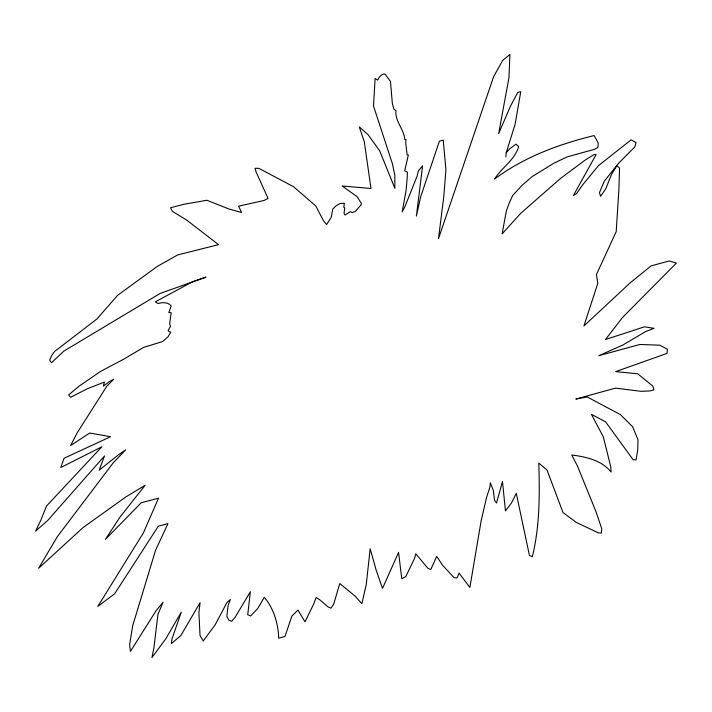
<?xml version="1.0" encoding="UTF-8"?>
<svg xmlns="http://www.w3.org/2000/svg" width="712" height="712" viewBox="0 0 712 712"><rect width="100%" height="100%" fill="white"/><g stroke="black" fill="none" stroke-linecap="round" stroke-linejoin="round"><path stroke-width="1.07" d="M505.796 156.916L506.232 152.769L515.123 124.244L520.748 91.661L517.722 92.453L510.362 106.417L498.649 133.616L508.955 77.715L509.934 54.468L502.699 60.351L493.603 76.718L438.503 238.627L443.781 196.592L445.943 169.705L443.211 140.148L439.393 141.145L420.73 196.628L416.378 216.056L422.617 165.762L418.336 170.933L417.001 176.345L404.897 206.676L402.147 211.962L406.027 190.825L407.22 177.84L407.415 172.179L404.692 170.791L408.377 154.878L407.13 154.807L405.724 143.05L406.045 139.65L404.808 139.57C404.096 129.121 394.768 121.254 395.925 110.636L393.932 109.159L392.365 103.605L390.47 81.435L384.961 74.004L382.522 74.226L379.505 76.896L377.627 80.064L375.108 78.498L373.506 106.035L392.374 163.626L394.822 175.116L394.857 188.28L379.656 150.793L368.068 134.657L359.266 126.878L364.295 141.697L370.979 188.511L342.143 185.974L357.157 196.717L361.26 203.196L361.358 204.495L355.466 211.322L352.155 212.514L350.313 211.66L345.053 215.015L344.056 213.28L344.733 207.824L343.825 207.397L344.332 203.338L340.238 203.418L336.108 205.804L332.824 208.945L331.24 217.258L326.532 224.663L323.266 220.435L315.914 206.106L293.433 186.642L258.83 168.335L255.083 168.308L256.142 172.082L268.068 198.399L264.072 200.472L238.591 206.168L241.599 212.505L228.49 208.83L206.916 200.25L183.803 204.291L170.533 207.779L172.366 211.375L186.437 219.91L218.54 244.643L177.653 254.94L157.459 266.306L117.569 295.338L96.992 318.923L54.53 351.559L51.745 355.413L49.617 360.13L51.584 362.711L63.769 351.158L160.093 293.46L205.999 277.128L192.587 281.73L155.412 301.79L157.993 303.535C162.3 302.297 168.237 301.915 171.183 305.982L168.824 312.506L171.156 312.684L169.661 323.764L170.488 326.318L168.148 330.51L168.904 331.507L170.88 332.184L167.872 336.963L162.496 341.582L143.566 347.403L124.004 359.026L100.926 371.228L79.415 385.913L68.628 394.92L70.693 397.243L87.754 388.574L104.415 382.068L103.356 386.135L109.692 381.312L113.778 379.176L106.791 386.251L77.252 432.736L70.657 445.498L89.774 433.021L110.591 436.714L64.062 458.252L60.778 467.517L101.861 446.798L46.485 506.045L40.842 520.196L35.6 531.116L47.766 520.401L104.522 455.911L99.191 470.187L118.192 455.004L125.721 449.815L113.422 462.569L57.28 536.741L38.626 568.265L83.099 527.521L126.095 496.789L145.123 485.281L119.723 517.437L105.456 539.349L141.261 502.752L158.5 498.178L143.45 532.807L97.82 606.393L114.632 593.799L158.322 526.186L167.943 523.632L155.581 550.243L132.681 625.759L129.62 644.68L130.438 651.418L156.07 610.736L163.066 602.201L157.93 614.447L153.979 647.395L151.985 657.532L165.798 638.762L181.284 612.151L171.912 639.171L171.387 643.568L180.804 635.611L200.072 602.655L198.906 612.507L200.036 635.505L203.232 640.969L215.104 624.905L226.923 602.539L230.341 599.468L228.125 605.378L226.843 616.316L228.712 620.027L231.631 621.318L235.183 617.144L250.375 591.743L247.723 614.678L250.633 615.978L257.593 608.733L264.25 597.359C273.399 607.514 278.463 624.255 278.668 638.174L284.987 636.492L291.92 616.005L297.936 610.077L305.003 621.834L313.939 603.464L316.119 597.573L319.688 599.735L328.036 606.891L330.938 608.182L333.661 604.248L339.766 583.555L355.101 596.104L361.874 603.687L366.253 584.534L370.178 548.747L376.176 570.178L382.531 588.379L398.569 552.343L401.773 578.758L405.796 576.578L414.562 558.35L415.808 553.803L427.868 568.265L430.76 569.556L436.696 556.339L442.553 565.186L454.069 577.699L457.068 577.904L459.08 573.133L469.876 587.427L481.134 520.855L486.581 497.412L489.909 487.115L490.354 482.825L493.327 490.328L494.529 500.411L496.513 502.983L502.485 481.526L505.458 510.913L511.528 502.966L516.271 493.3L529.434 555.413L532.309 556.695C539.91 526.328 539.678 494.235 538.815 463.112L547.074 470.16L562.996 512.533L576.222 522.377L598.365 532.852L601.328 533.057L601.756 528.767L595.971 511.617L577.37 465.871L571.745 454.995C585.656 456.757 602.183 460.388 611.047 472.047L610.798 466.93L603.331 436.892L591.432 414.357L605.565 421.807L633.084 459.676L636.038 459.89L637.721 450.1L637.988 439.678L632.567 426.711L620.383 414.607L587.213 396.958L575.857 399.058L615.56 388.111L641.183 391.333L650.109 390.933L653.91 389.882L652.797 386.073L637.703 373.782L615.693 371.62L667.019 353.401L667.42 349.192L659.686 345.169L639.812 344.475L598.739 355.733L622.751 345.053L645.49 331.659L653.928 328.321L644.485 326.817L605.529 339.517L622.493 317.481L676.4 263.084L669.253 260.957L651.133 265.861L630.334 282.691L583.911 325.954L597.786 283.367L596.442 274.556L616.2 231.631L618.906 189.419L619.547 168.068L616.841 165.762L611.599 174.218L605.725 188.903L600.563 196.343L599.468 192.587L604.283 181.204L618.559 163.288L634.846 146.886L636.003 142.56L631.144 139.828L598.489 165.602L582.567 184.978L576.533 193.655L573.4 195.506L596.158 154.513L593.977 154.62L585.05 160.164L560.326 178.579L520.837 213.226L502.129 233.839L506.366 210.885L509.044 203.49L512.667 195.533L521.932 185.414L532.238 176.523L554.105 163.075L567.295 156.854L594.689 149.253L597.964 147.411L598.24 143.094L594.164 135.556C558.831 144.18 523.836 157.147 494.591 179.068C501.693 167.525 515.07 159.8 518.71 146.45L515.995 144.135L509.596 148.852L506.232 152.769"/></g></svg>
